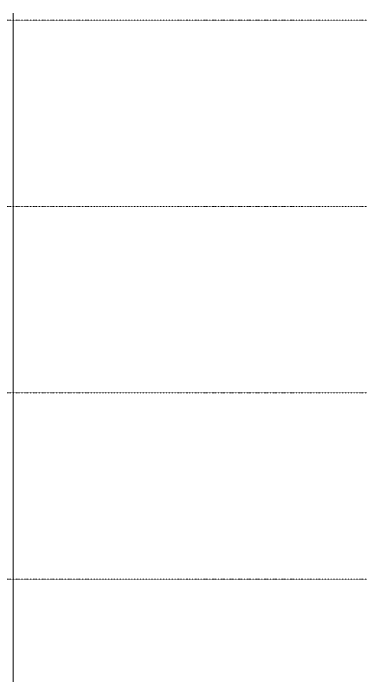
# Model space of a CAD drawing. Extents: x -32000 to 362567, y -29000 to 144214.
# Drawn here: x 262150 to 290600, y 37225 to 90550 of the extents above; entities that cross this region are included whole.
import ezdxf

# ---------------------------------------------------------------- set-up
doc = ezdxf.new("R2010")
doc.units = 0
doc.header["$LTSCALE"] = 10
doc.linetypes.add('H12PL25$0$JJP_三點線', pattern=[0.9, 0.3, -0.15, 0, -0.15, 0, -0.15, 0, -0.15])
doc.layers.add('H12PL25$0$A-WALL-EX', color=252, linetype='Continuous')
doc.layers.add('H12PL25$0$S-GRID', color=252, linetype='Continuous')

# ---------------------------------------------------------------- blocks, each defined once
blk = doc.blocks.new('H12PL25')
at = {"layer": 'H12PL25$0$A-WALL-EX', "lineweight": 0, "flags": 128}
blk.add_lwpolyline([(262150, 30500), (262150, 90550)], dxfattribs=at)
blk.add_lwpolyline([(262150, 30500), (262150, 90550)], dxfattribs=at)
at = {"layer": 'H12PL25$0$S-GRID', "linetype": 'H12PL25$0$JJP_三點線', "lineweight": 0}
for p, q in [((-29000, 90000), (289600, 90000)), ((289600, 90000), (290600, 90000)), ((-29000, 75000), (289600, 75000)), ((289600, 75000), (290600, 75000)), ((-29000, 60000), (289600, 60000)), ((289600, 60000), (290600, 60000)), ((-29000, 45000), (289600, 45000)), ((289600, 45000), (290600, 45000))]:
    blk.add_line(p, q, dxfattribs=at)

msp = doc.modelspace()

# ---------------------------------------------------------------- block references
msp.add_blockref('H12PL25', (0, 0))

doc.saveas('drawing.dxf')
